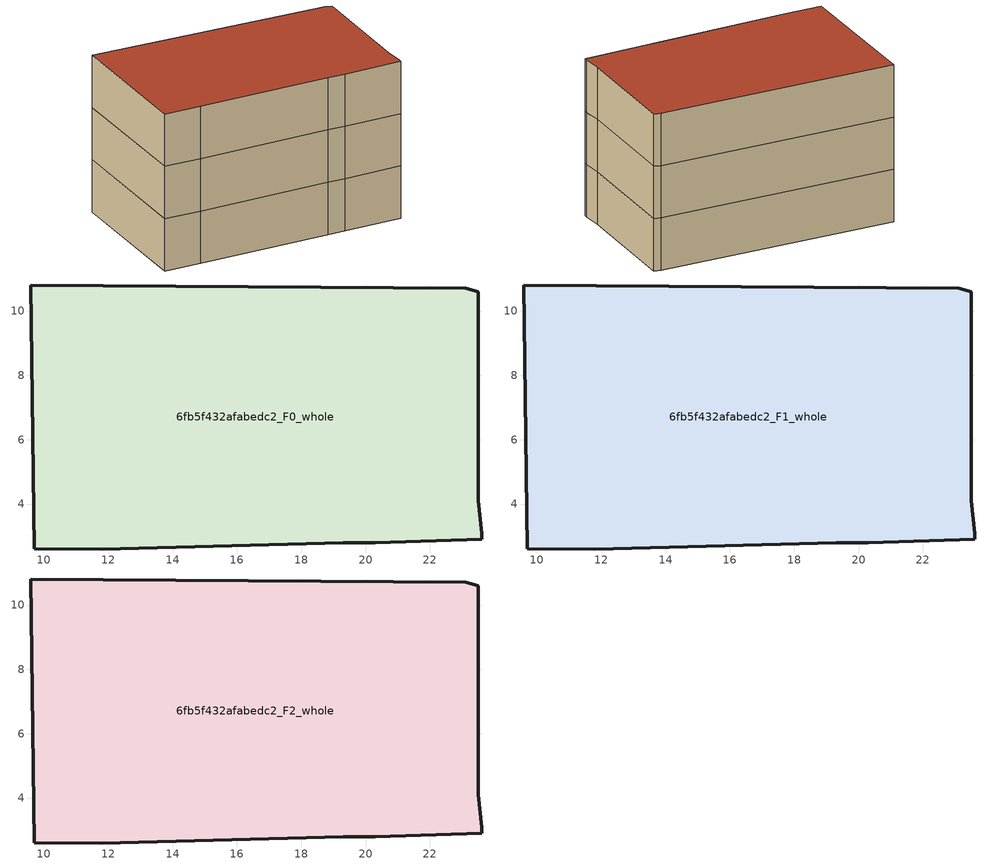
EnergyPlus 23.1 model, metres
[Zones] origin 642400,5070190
6fb5f432afabedc2_F0_whole
 floor ground (EU_floor_Construction): 23.51,10.61 23.51,4.1 23.61,3.1 23.6,2.9 20.3,2.8 19.3,2.8 11.8,2.6 9.69,2.6 9.6,10.81 23.11,10.71 z0
 wall outside (EU_wall_Construction): 9.6,10.81 9.69,2.6 11.8,2.6 19.3,2.8 20.3,2.8 23.6,2.9 23.61,3.1 23.51,4.1 23.51,10.61 23.11,10.71 9.6,10.81 z0:3
6fb5f432afabedc2_F1_whole
 floor to 6fb5f432afabedc2_F0_whole (EU_floor_Construction): 23.51,10.61 23.51,4.1 23.61,3.1 23.6,2.9 20.3,2.8 19.3,2.8 11.8,2.6 9.69,2.6 9.6,10.81 23.11,10.71 z3
 wall outside (EU_wall_Construction): 9.6,10.81 9.69,2.6 11.8,2.6 19.3,2.8 20.3,2.8 23.6,2.9 23.61,3.1 23.51,4.1 23.51,10.61 23.11,10.71 9.6,10.81 z3:6
6fb5f432afabedc2_F2_whole
 floor to 6fb5f432afabedc2_F1_whole (EU_floor_Construction): 23.51,10.61 23.51,4.1 23.61,3.1 23.6,2.9 20.3,2.8 19.3,2.8 11.8,2.6 9.69,2.6 9.6,10.81 23.11,10.71 z6
 wall outside (EU_wall_Construction): 9.6,10.81 9.69,2.6 11.8,2.6 19.3,2.8 20.3,2.8 23.6,2.9 23.61,3.1 23.51,4.1 23.51,10.61 23.11,10.71 9.6,10.81 z6:9
 roof outside (EU_roof_Construction): 23.6,2.9 23.61,3.1 23.51,4.1 23.51,10.61 23.11,10.71 9.6,10.81 9.69,2.6 11.8,2.6 19.3,2.8 20.3,2.8 z9
[Building]
EU S2 Campaign: North Axis=0; Terrain=City; Solar Distribution=FullExterior
[Site:Location]
Lyon-Bron: Latitude=45.75; Longitude=5; Time Zone=1; Elevation=198
[SizingPeriod:WeatherFileDays]
AnnualSizingPeriod: Begin Month=1; Begin Day of Month=1; End Month=12; End Day of Month=31; Day of Week for Start Day=Monday; Use Weather File Daylight Saving Period=No; Use Weather File Rain and Snow Indicators=No
[MATERIAL]
EU_InternalMass_Material: Roughness=MediumRough; Thickness=0.1; Conductivity=1; Density=1800; Specific Heat=900; Thermal Absorptance=0.9; Solar Absorptance=0.7; Visible Absorptance=0.7
[MATERIAL:NOMASS] Roughness=MediumRough; Thermal Absorptance=0.9; Solar Absorptance=0.7; Visible Absorptance=0.7
Name | Thermal Resistance
EU_wall_NoMass | 0.87146
EU_roof_NoMass | 0.842276
EU_floor_NoMass | 0.496999
[CONSTRUCTION]
EU_wall_Construction: EU_wall_NoMass
EU_roof_Construction: EU_roof_NoMass
EU_floor_Construction: EU_floor_NoMass
EU_InternalMass_Construction: EU_InternalMass_Material
[ZONE] Type=1; Multiplier=1; Ceiling Height=autocalculate; Floor Area=autocalculate; Part of Total Floor Area=Yes
Name | Volume
6fb5f432afabedc2_F0_whole | 333.971
6fb5f432afabedc2_F1_whole; 6fb5f432afabedc2_F2_whole | 333.97
[INTERNALMASS] Construction=EU_InternalMass_Construction; Surface Area=111.323
Name | Zone or ZoneList
6fb5f432afabedc2_F0_whole_EU_InternalMass | 6fb5f432afabedc2_F0_whole
6fb5f432afabedc2_F1_whole_EU_InternalMass | 6fb5f432afabedc2_F1_whole
6fb5f432afabedc2_F2_whole_EU_InternalMass | 6fb5f432afabedc2_F2_whole
[OTHEREQUIPMENT] Fuel Type=Electricity; Design Level Calculation Method=Watts/Area; Power per Zone Floor Area=1; Fraction Latent=0; Fraction Radiant=0; Fraction Lost=0; Carbon Dioxide Generation Rate=0; EndUse Subcategory=EU_Step8_InternalGains
Name | Zone or ZoneList or Space or SpaceList | Schedule
EU_Step8_InternalGain_6fb5f432afabedc2_F0_whole_f000 | 6fb5f432afabedc2_F0_whole | EU_Step8_GainSchedule_6fb5f432afabedc2_F0_whole_f000
EU_Step8_InternalGain_6fb5f432afabedc2_F1_whole_f000 | 6fb5f432afabedc2_F1_whole | EU_Step8_GainSchedule_6fb5f432afabedc2_F1_whole_f000
EU_Step8_InternalGain_6fb5f432afabedc2_F2_whole_f000 | 6fb5f432afabedc2_F2_whole | EU_Step8_GainSchedule_6fb5f432afabedc2_F2_whole_f000
[ZONEVENTILATION:DESIGNFLOWRATE] Schedule=EU_AlwaysOn; Design Flow Rate Calculation Method=AirChanges/Hour; Air Changes per Hour=0.425; Ventilation Type=Natural; Fan Pressure Rise=0; Fan Total Efficiency=1; Constant Term Coefficient=1; Temperature Term Coefficient=0; Velocity Term Coefficient=0; Velocity Squared Term Coefficient=0; Minimum Indoor Temperature=-100; Maximum Indoor Temperature=100; Delta Temperature=-100; Minimum Outdoor Temperature=-100; Maximum Outdoor Temperature=100; Maximum Wind Speed=40
Name | Zone or ZoneList or Space or SpaceList
EU_ConstantAir_6fb5f432afabedc2_F0_whole | 6fb5f432afabedc2_F0_whole
EU_ConstantAir_6fb5f432afabedc2_F1_whole | 6fb5f432afabedc2_F1_whole
EU_ConstantAir_6fb5f432afabedc2_F2_whole | 6fb5f432afabedc2_F2_whole
[HVACTEMPLATE:THERMOSTAT] Constant Heating Setpoint=20; Constant Cooling Setpoint=50
EU_HeatOnly_6fb5f432afabedc2_F0_whole; EU_HeatOnly_6fb5f432afabedc2_F1_whole; EU_HeatOnly_6fb5f432afabedc2_F2_whole
[HVACTEMPLATE:ZONE:IDEALLOADSAIRSYSTEM] System Availability Schedule=EU_AlwaysOn; Maximum Heating Supply Air Temperature=50; Minimum Cooling Supply Air Temperature=13; Maximum Heating Supply Air Humidity Ratio=0.0156; Minimum Cooling Supply Air Humidity Ratio=0.0077; Heating Limit=NoLimit; Cooling Limit=NoLimit; Heating Availability Schedule=EU_AlwaysOn; Cooling Availability Schedule=EU_CoolingOff; Dehumidification Control Type=ConstantSensibleHeatRatio; Cooling Sensible Heat Ratio=0.7; Dehumidification Setpoint=60; Humidification Control Type=None; Humidification Setpoint=30; Outdoor Air Method=None; Outdoor Air Flow Rate per Person=0.00944; Outdoor Air Flow Rate per Zone Floor Area=0; Outdoor Air Flow Rate per Zone=0; Demand Controlled Ventilation Type=None; Outdoor Air Economizer Type=NoEconomizer; Heat Recovery Type=None; Sensible Heat Recovery Effectiveness=0.7; Latent Heat Recovery Effectiveness=0.65
Name | Template Thermostat
6fb5f432afabedc2_F0_whole | EU_HeatOnly_6fb5f432afabedc2_F0_whole
6fb5f432afabedc2_F1_whole | EU_HeatOnly_6fb5f432afabedc2_F1_whole
6fb5f432afabedc2_F2_whole | EU_HeatOnly_6fb5f432afabedc2_F2_whole
[SIZING:ZONE] Zone Cooling Design Supply Air Temperature Input Method=SupplyAirTemperature; Zone Cooling Design Supply Air Temperature=13; Zone Heating Design Supply Air Temperature Input Method=SupplyAirTemperature; Zone Heating Design Supply Air Temperature=50; Zone Cooling Design Supply Air Humidity Ratio=0.008; Zone Heating Design Supply Air Humidity Ratio=0.008; Cooling Design Air Flow Method=DesignDay; Cooling Design Air Flow Rate=0; Cooling Minimum Air Flow per Zone Floor Area=0.000762; Cooling Minimum Air Flow=0; Cooling Minimum Air Flow Fraction=0.2; Heating Design Air Flow Method=DesignDay; Heating Design Air Flow Rate=0; Heating Maximum Air Flow per Zone Floor Area=0.002032; Heating Maximum Air Flow=0.141576; Heating Maximum Air Flow Fraction=0.3; Account for Dedicated Outdoor Air System=No; Dedicated Outdoor Air System Control Strategy=NeutralSupplyAir; Dedicated Outdoor Air Low Setpoint Temperature for Design=autosize; Dedicated Outdoor Air High Setpoint Temperature for Design=autosize; Zone Load Sizing Method=Sensible Load Only No Latent Load; Zone Latent Cooling Design Supply Air Humidity Ratio Input Method=HumidityRatioDifference; Zone Cooling Design Supply Air Humidity Ratio Difference=0.005; Zone Latent Heating Design Supply Air Humidity Ratio Input Method=HumidityRatioDifference; Zone Humidification Design Supply Air Humidity Ratio Difference=0.005
6fb5f432afabedc2_F0_whole; 6fb5f432afabedc2_F1_whole; 6fb5f432afabedc2_F2_whole
[SCHEDULE:CONSTANT]
Name | Hourly Value
EU_AlwaysOn | 1
EU_CoolingOff | 0
[SCHEDULE:FILE] Column Number=1; Rows to Skip at Top=0; Number of Hours of Data=8760; Column Separator=Comma; Interpolate to Timestep=No; Minutes per Item=60; Adjust Schedule for Daylight Savings=Yes
Name | File
EU_Step8_GainSchedule_6fb5f432afabedc2_F0_whole_f000 | C:\Users\o_iseri\Desktop\OpenUBEM\openubem\outputs\eu_evidence\EU-11\FR-LYO-HAUTCOEURPENTES\idfs\6fb5f432afabedc2\6fb5f432afabedc2_F0_whole_f000_gain.csv
EU_Step8_GainSchedule_6fb5f432afabedc2_F1_whole_f000 | C:\Users\o_iseri\Desktop\OpenUBEM\openubem\outputs\eu_evidence\EU-11\FR-LYO-HAUTCOEURPENTES\idfs\6fb5f432afabedc2\6fb5f432afabedc2_F1_whole_f000_gain.csv
EU_Step8_GainSchedule_6fb5f432afabedc2_F2_whole_f000 | C:\Users\o_iseri\Desktop\OpenUBEM\openubem\outputs\eu_evidence\EU-11\FR-LYO-HAUTCOEURPENTES\idfs\6fb5f432afabedc2\6fb5f432afabedc2_F2_whole_f000_gain.csv
